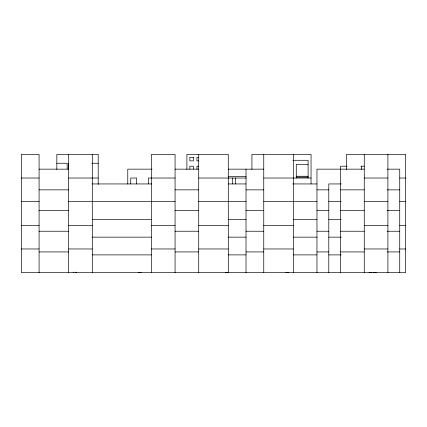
<?xml version="1.0" encoding="UTF-8"?>
<svg xmlns="http://www.w3.org/2000/svg" width="427" height="427" viewBox="0 0 427 427"><rect width="100%" height="100%" fill="white"/><g stroke="black" fill="none" stroke-linecap="round" stroke-linejoin="round"><path stroke-width="0.64" d="M73.599 272.159L73.599 272.623M73.711 272.159L73.711 272.458M76.043 272.159L76.043 272.458M76.155 272.159L76.043 272.623M198.72 157.333L196.943 157.333L196.943 160.883L198.72 160.883M292.858 160.29L308.097 160.29L308.097 178.027M56.823 163.247L67.172 163.247L67.172 169.028M91.741 163.247L98.21 163.247M308.097 164.427L296.274 164.427L296.274 178.027M198.72 166.199L196.943 166.199L196.943 169.156M347.183 166.199L340.613 166.199L340.613 272.623M360.98 166.199L364.263 166.199M39.087 169.156L68.651 169.156M152.076 169.156L127.769 169.156L127.769 184.032M175.07 169.156L198.72 169.156M228.28 169.156L263.753 169.156M364.263 169.156L316.967 169.156L316.967 272.623M387.172 169.156L399.736 169.156L399.736 272.623M296.274 176.255L308.097 176.255M228.28 176.548L246.016 176.548M296.274 177.141L308.097 177.141M21.35 178.027L39.087 178.027M68.651 178.027L98.21 178.027M175.07 178.027L148.463 178.027L148.463 183.941M198.72 178.027L246.315 178.027M263.753 178.027L311.053 178.027M364.263 178.027L387.913 178.027M399.736 178.027L405.65 178.027M92.296 183.941L151.75 183.941M228.28 183.941L246.016 183.941M292.858 183.941L316.967 183.941M341.269 183.941L328.79 183.941L328.79 272.623M39.087 189.85L68.651 189.85M175.07 189.85L198.72 189.85M246.016 189.85L263.753 189.85M316.967 189.85L328.79 189.85M340.613 189.85L364.263 189.85M387.172 189.85L399.736 189.85M21.35 201.677L39.087 201.677M68.651 201.677L175.07 201.677M198.72 201.677L246.016 201.677M263.753 201.677L316.967 201.677M328.79 201.677L341.269 201.677M364.263 201.677L387.913 201.677M399.736 201.677L405.65 201.677M39.087 210.543L68.651 210.543M175.07 210.543L198.72 210.543M246.016 210.543L263.753 210.543M316.967 210.543L328.79 210.543M340.613 210.543L364.263 210.543M387.172 210.543L399.736 210.543M92.296 219.414L151.42 219.414M228.28 219.414L246.016 219.414M293.317 219.414L316.967 219.414M328.79 219.414L341.269 219.414M21.35 225.323L39.087 225.323M68.651 225.323L92.296 225.323M151.42 225.323L175.07 225.323M198.72 225.323L228.28 225.323M263.753 225.323L293.317 225.323M364.263 225.323L387.913 225.323M399.736 225.323L405.65 225.323M39.087 231.237L68.651 231.237M175.07 231.237L198.72 231.237M246.016 231.237L263.753 231.237M316.967 231.237L328.79 231.237M340.613 231.237L364.263 231.237M387.172 231.237L399.736 231.237M92.296 237.15L151.42 237.15M228.28 237.15L246.016 237.15M293.317 237.15L316.967 237.15M328.79 237.15L341.269 237.15M21.35 248.973L39.087 248.973M68.651 248.973L92.296 248.973M151.42 248.973L175.07 248.973M198.72 248.973L228.28 248.973M263.753 248.973L293.317 248.973M364.263 248.973L387.913 248.973M399.736 248.973L405.65 248.973M39.087 251.93L68.651 251.93M175.07 251.93L198.72 251.93M246.016 251.93L263.753 251.93M316.967 251.93L328.79 251.93M340.613 251.93L364.263 251.93M387.172 251.93L399.736 251.93M92.296 254.887L151.42 254.887M228.28 254.887L246.016 254.887M293.317 254.887L316.967 254.887M328.79 254.887L341.269 254.887M228.301 272.325L225.392 272.325L225.392 272.623M138.183 272.623L141.14 272.623M285.903 272.623L288.86 272.623M369.04 272.623L371.645 272.623M387.913 154.377L387.913 272.623M376.086 272.623L376.086 272.325L373.177 272.325L373.177 272.623M364.263 154.377L364.263 272.623M361.306 166.199L361.306 169.487M346.527 169.487L346.527 154.377L405.65 154.377L405.65 272.623L21.35 272.623L21.35 154.377L39.087 154.377L39.087 272.623M311.053 183.941L311.053 154.377L251.93 154.377L251.93 169.487M293.317 154.377L293.317 272.623M263.753 154.377L263.753 272.623M246.016 169.156L246.016 272.623M235.672 178.027L235.672 183.941M232.715 178.027L232.715 183.941M228.301 272.623L228.28 154.377L186.893 154.377L186.893 169.487M198.72 154.377L198.72 272.623M193.399 169.156L193.399 166.199L189.85 166.199L189.85 169.156M175.07 272.623L175.07 154.377L151.42 154.377L151.42 272.623M136.64 183.941L136.64 178.027L130.726 178.027L130.726 183.941M98.21 184.363L98.21 154.377L56.823 154.377L56.823 169.487M92.296 154.377L92.296 272.623M68.651 154.377L68.651 272.623M68.352 163.247L68.352 169.028M193.399 157.333L189.85 157.333L189.85 160.883L193.399 160.883L193.399 157.333"/></g></svg>
